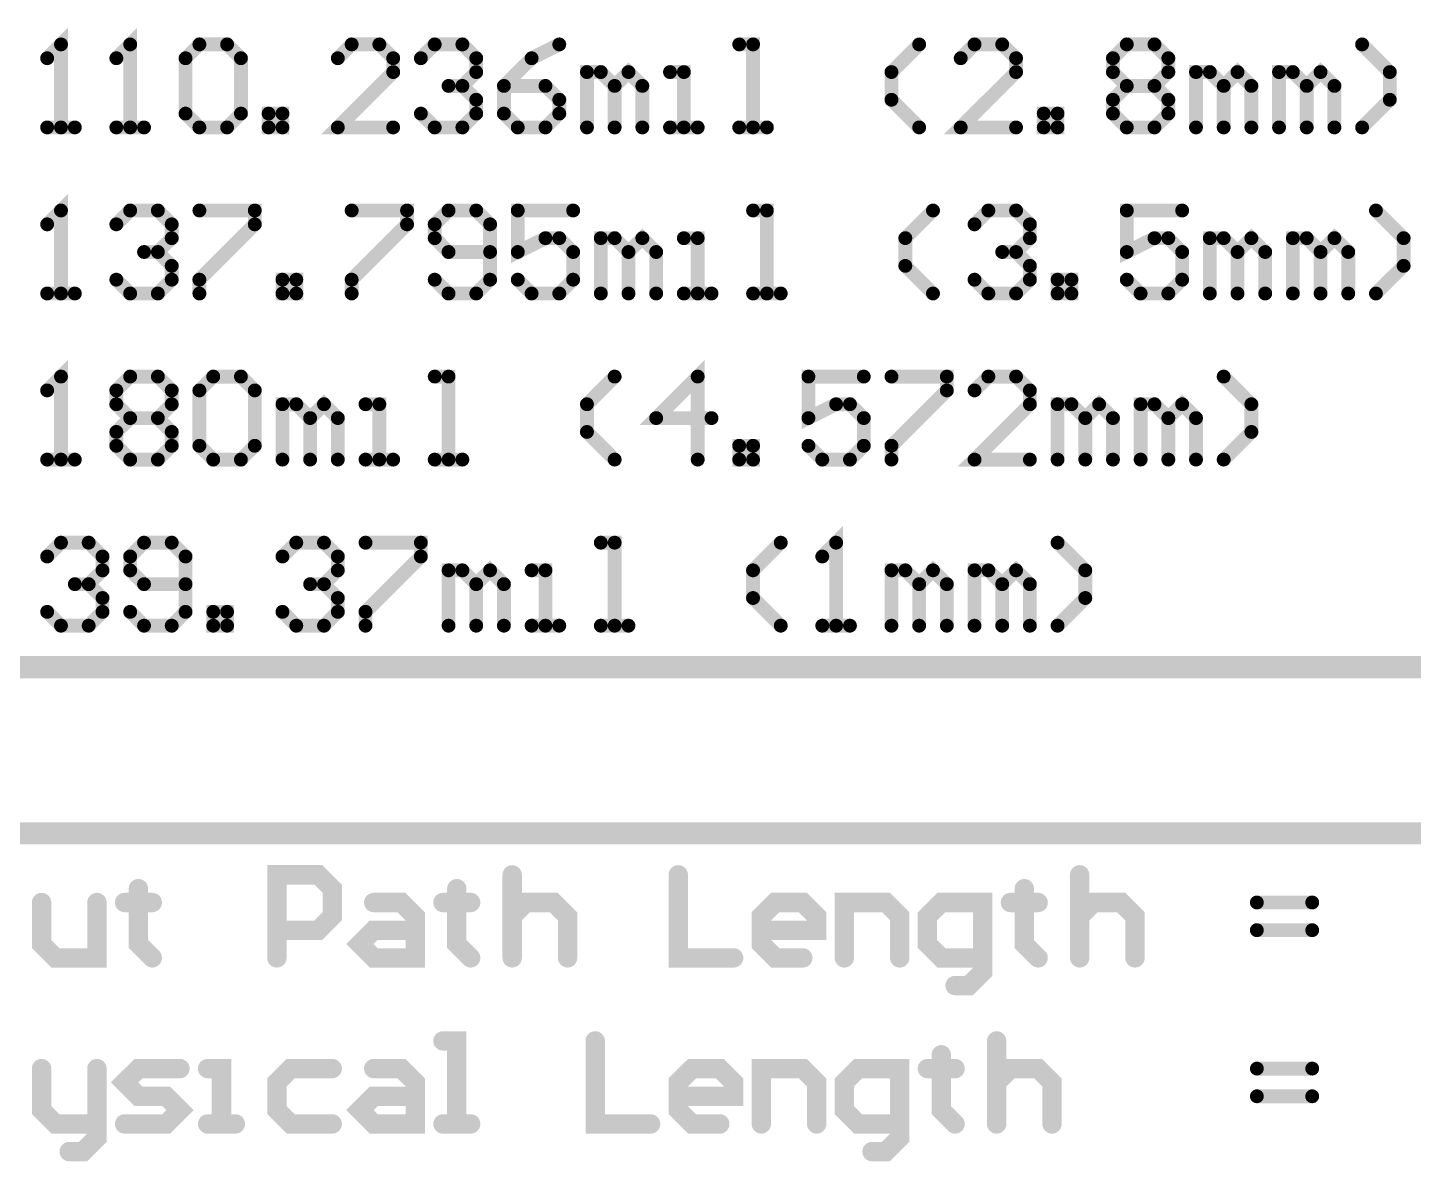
# Model space of a CAD drawing. Extents: x -9.8 to 23.3, y -7.1 to 14.3.
# Drawn here: x 13.076 to 14.076, y -0.157 to 0.662 of the extents above; entities that cross this region are included whole.
import ezdxf

# ---------------------------------------------------------------- set-up
doc = ezdxf.new("R2010")
doc.units = 0
doc.layers.add('2D_LINE_00', color=1, linetype='CONTINUOUS')

# ---------------------------------------------------------------- blocks, each defined once
blk = doc.blocks.new('SMOOTH_0$01')
at = {"const_width": 0.005}
blk.add_lwpolyline([(-0.0025, 0, 1), (0.0025, 0, 1)], format="xyb", close=True, dxfattribs=at)
blk = doc.blocks.new('DRAWING_2922')
at = {"layer": '2D_LINE_00', "const_width": 0.01}
blk.add_lwpolyline([(0, 0), (0.01999, 0), (0.01, 0), (0.01, 0.05998), (0, 0.04998)], dxfattribs=at)
at = {"layer": '2D_LINE_00'}
for p in [(0.01, 0.05998), (0, 0.04998), (0, 0), (0.01, 0), (0.01999, 0)]:
    blk.add_blockref('SMOOTH_0$01', p, dxfattribs=at)
blk = doc.blocks.new('DRAWING_2923')
at = {"layer": '2D_LINE_00', "const_width": 0.01}
blk.add_lwpolyline([(0, 0), (0.02, 0), (0.01, 0), (0.01, 0.05998), (0, 0.04998)], dxfattribs=at)
at = {"layer": '2D_LINE_00'}
for p in [(0.01, 0.05998), (0, 0.04998), (0, 0), (0.01, 0), (0.02, 0)]:
    blk.add_blockref('SMOOTH_0$01', p, dxfattribs=at)
blk = doc.blocks.new('DRAWING_2924')
at = {"layer": '2D_LINE_00', "const_width": 0.01}
blk.add_lwpolyline([(0, 0), (0.00999, 0.01), (0.02999, 0.01), (0.03998, 0), (0.03998, -0.03998), (0.02999, -0.04998), (0.00999, -0.04998), (0, -0.03998), (0, 0)], dxfattribs=at)
at = {"layer": '2D_LINE_00'}
for p in [(0.00999, 0.01), (0.02999, 0.01), (0, 0), (0, 0), (0.03998, 0), (0, -0.03998), (0.03998, -0.03998), (0.00999, -0.04998), (0.02999, -0.04998)]:
    blk.add_blockref('SMOOTH_0$01', p, dxfattribs=at)
blk = doc.blocks.new('DRAWING_2925')
at = {"layer": '2D_LINE_00', "const_width": 0.01}
blk.add_lwpolyline([(0, 0), (0, 0.01), (0.00999, 0.01), (0.00999, 0), (0, 0)], dxfattribs=at)
at = {"layer": '2D_LINE_00'}
for p in [(0, 0.01), (0.00999, 0.01), (0, 0), (0, 0), (0.00999, 0)]:
    blk.add_blockref('SMOOTH_0$01', p, dxfattribs=at)
blk = doc.blocks.new('DRAWING_2926')
at = {"layer": '2D_LINE_00', "const_width": 0.01}
blk.add_lwpolyline([(0, 0), (-0.03999, 0), (0, 0.03999), (0, 0.04998), (-0.01, 0.05998), (-0.02999, 0.05998), (-0.03999, 0.04998)], dxfattribs=at)
at = {"layer": '2D_LINE_00'}
for p in [(-0.02999, 0.05998), (-0.01, 0.05998), (-0.03999, 0.04998), (0, 0.04998), (0, 0.03999), (-0.03999, 0), (0, 0)]:
    blk.add_blockref('SMOOTH_0$01', p, dxfattribs=at)
blk = doc.blocks.new('DRAWING_2927')
at = {"layer": '2D_LINE_00', "const_width": 0.01}
blk.add_lwpolyline([(0, 0), (0.01, 0.01), (0.02999, 0.01), (0.03999, 0), (0.03999, -0.00999), (0.02999, -0.01999), (0.01999, -0.01999), (0.02999, -0.01999), (0.03999, -0.02999), (0.03999, -0.03998), (0.02999, -0.04998), (0.01, -0.04998), (0, -0.03998)], dxfattribs=at)
at = {"layer": '2D_LINE_00'}
for p in [(0.01, 0.01), (0.02999, 0.01), (0, 0), (0.03999, 0), (0.03999, -0.00999), (0.01999, -0.01999), (0.02999, -0.01999), (0.02999, -0.01999), (0.03999, -0.02999), (0, -0.03998), (0.03999, -0.03998), (0.01, -0.04998), (0.02999, -0.04998)]:
    blk.add_blockref('SMOOTH_0$01', p, dxfattribs=at)
blk = doc.blocks.new('DRAWING_2928')
at = {"layer": '2D_LINE_00', "const_width": 0.01}
blk.add_lwpolyline([(0, 0), (-0.01999, -0.01), (-0.03999, -0.02999), (-0.03999, -0.04998), (-0.02999, -0.05998), (-0.01, -0.05998), (0, -0.04998), (0, -0.03999), (-0.01, -0.02999), (-0.03999, -0.02999)], dxfattribs=at)
at = {"layer": '2D_LINE_00'}
for p in [(0, 0), (-0.01999, -0.01), (-0.03999, -0.02999), (-0.03999, -0.02999), (-0.01, -0.02999), (0, -0.03999), (-0.03999, -0.04998), (0, -0.04998), (-0.02999, -0.05998), (-0.01, -0.05998)]:
    blk.add_blockref('SMOOTH_0$01', p, dxfattribs=at)
blk = doc.blocks.new('DRAWING_2929')
at = {"layer": '2D_LINE_00', "const_width": 0.01}
blk.add_lwpolyline([(0, 0), (0, 0.03999), (0.01, 0.03999), (0.02, 0.02999), (0.02, 0), (0.02, 0.02999), (0.02999, 0.03999), (0.03999, 0.02999), (0.03999, 0)], dxfattribs=at)
at = {"layer": '2D_LINE_00'}
for p in [(0, 0.03999), (0.01, 0.03999), (0.02999, 0.03999), (0.02, 0.02999), (0.02, 0.02999), (0.03999, 0.02999), (0, 0), (0.02, 0), (0.03999, 0)]:
    blk.add_blockref('SMOOTH_0$01', p, dxfattribs=at)
blk = doc.blocks.new('DRAWING_2930')
at = {"layer": '2D_LINE_00', "const_width": 0.01}
blk.add_lwpolyline([(0, 0), (0.02, 0), (0.01, 0), (0.01, 0.03999), (0, 0.03999)], dxfattribs=at)
at = {"layer": '2D_LINE_00'}
for p in [(0, 0.03999), (0.01, 0.03999), (0, 0), (0.01, 0), (0.02, 0)]:
    blk.add_blockref('SMOOTH_0$01', p, dxfattribs=at)
blk = doc.blocks.new('DRAWING_2931')
at = {"layer": '2D_LINE_00', "const_width": 0.01}
blk.add_lwpolyline([(0, 0), (0.01999, 0), (0.00999, 0), (0.00999, 0.05998), (0, 0.05998)], dxfattribs=at)
at = {"layer": '2D_LINE_00'}
for p in [(0, 0.05998), (0.00999, 0.05998), (0, 0), (0.00999, 0), (0.01999, 0)]:
    blk.add_blockref('SMOOTH_0$01', p, dxfattribs=at)
blk = doc.blocks.new('DRAWING_2932')
at = {"layer": '2D_LINE_00', "const_width": 0.01}
blk.add_lwpolyline([(0, 0), (-0.02, 0.01999), (-0.02, 0.03999), (0, 0.05998)], dxfattribs=at)
at = {"layer": '2D_LINE_00'}
for p in [(0, 0.05998), (-0.02, 0.03999), (-0.02, 0.01999), (0, 0)]:
    blk.add_blockref('SMOOTH_0$01', p, dxfattribs=at)
blk = doc.blocks.new('DRAWING_2933')
at = {"layer": '2D_LINE_00', "const_width": 0.01}
blk.add_lwpolyline([(0, 0), (-0.03998, 0), (0, 0.03999), (0, 0.04998), (-0.00999, 0.05998), (-0.02999, 0.05998), (-0.03998, 0.04998)], dxfattribs=at)
at = {"layer": '2D_LINE_00'}
for p in [(-0.02999, 0.05998), (-0.00999, 0.05998), (-0.03998, 0.04998), (0, 0.04998), (0, 0.03999), (-0.03998, 0), (0, 0)]:
    blk.add_blockref('SMOOTH_0$01', p, dxfattribs=at)
blk = doc.blocks.new('DRAWING_2934')
at = {"layer": '2D_LINE_00', "const_width": 0.01}
blk.add_lwpolyline([(0, 0), (0, 0.01), (0.00999, 0.01), (0.00999, 0), (0, 0)], dxfattribs=at)
at = {"layer": '2D_LINE_00'}
for p in [(0, 0.01), (0.00999, 0.01), (0, 0), (0, 0), (0.00999, 0)]:
    blk.add_blockref('SMOOTH_0$01', p, dxfattribs=at)
blk = doc.blocks.new('DRAWING_2935')
at = {"layer": '2D_LINE_00', "const_width": 0.01}
blk.add_lwpolyline([(0, 0), (0.01, 0.01), (0.02999, 0.01), (0.03999, 0), (0.03999, -0.00999), (0.02999, -0.01999), (0.03999, -0.02999), (0.03999, -0.03998), (0.02999, -0.04998), (0.01, -0.04998), (0, -0.03998), (0, -0.02999), (0.01, -0.01999), (0, -0.00999), (0, 0)], dxfattribs=at)
at = {"layer": '2D_LINE_00'}
for p in [(0.01, 0.01), (0.02999, 0.01), (0, 0), (0, 0), (0.03999, 0), (0, -0.00999), (0.03999, -0.00999), (0.01, -0.01999), (0.02999, -0.01999), (0, -0.02999), (0.03999, -0.02999), (0, -0.03998), (0.03999, -0.03998), (0.01, -0.04998), (0.02999, -0.04998)]:
    blk.add_blockref('SMOOTH_0$01', p, dxfattribs=at)
blk = doc.blocks.new('DRAWING_2936')
at = {"layer": '2D_LINE_00', "const_width": 0.01}
blk.add_lwpolyline([(0, 0), (0.01999, 0)], dxfattribs=at)
at = {"layer": '2D_LINE_00'}
for p in [(0, 0), (0.01999, 0)]:
    blk.add_blockref('SMOOTH_0$01', p, dxfattribs=at)
blk = doc.blocks.new('DRAWING_2937')
at = {"layer": '2D_LINE_00', "const_width": 0.01}
blk.add_lwpolyline([(0, 0), (0, 0.03999), (0.01, 0.03999), (0.01999, 0.02999), (0.01999, 0), (0.01999, 0.02999), (0.02999, 0.03999), (0.03999, 0.02999), (0.03999, 0)], dxfattribs=at)
at = {"layer": '2D_LINE_00'}
for p in [(0, 0.03999), (0.01, 0.03999), (0.02999, 0.03999), (0.01999, 0.02999), (0.01999, 0.02999), (0.03999, 0.02999), (0, 0), (0.01999, 0), (0.03999, 0)]:
    blk.add_blockref('SMOOTH_0$01', p, dxfattribs=at)
blk = doc.blocks.new('DRAWING_2938')
at = {"layer": '2D_LINE_00', "const_width": 0.01}
blk.add_lwpolyline([(0, 0), (0, 0.03999), (0.01, 0.03999), (0.02, 0.02999), (0.02, 0), (0.02, 0.02999), (0.02999, 0.03999), (0.03999, 0.02999), (0.03999, 0)], dxfattribs=at)
at = {"layer": '2D_LINE_00'}
for p in [(0, 0.03999), (0.01, 0.03999), (0.02999, 0.03999), (0.02, 0.02999), (0.02, 0.02999), (0.03999, 0.02999), (0, 0), (0.02, 0), (0.03999, 0)]:
    blk.add_blockref('SMOOTH_0$01', p, dxfattribs=at)
blk = doc.blocks.new('DRAWING_2939')
at = {"layer": '2D_LINE_00', "const_width": 0.01}
blk.add_lwpolyline([(0, 0), (0.01999, 0.01999), (0.01999, 0.03999), (0, 0.05998)], dxfattribs=at)
at = {"layer": '2D_LINE_00'}
for p in [(0, 0.05998), (0.01999, 0.03999), (0.01999, 0.01999), (0, 0)]:
    blk.add_blockref('SMOOTH_0$01', p, dxfattribs=at)
blk = doc.blocks.new('DRAWING_2951')
at = {"layer": '2D_LINE_00', "const_width": 0.01}
blk.add_lwpolyline([(0, 0), (0.01999, 0), (0.01, 0), (0.01, 0.05998), (0, 0.04998)], dxfattribs=at)
at = {"layer": '2D_LINE_00'}
for p in [(0.01, 0.05998), (0, 0.04998), (0, 0), (0.01, 0), (0.01999, 0)]:
    blk.add_blockref('SMOOTH_0$01', p, dxfattribs=at)
blk = doc.blocks.new('DRAWING_2952')
at = {"layer": '2D_LINE_00', "const_width": 0.01}
blk.add_lwpolyline([(0, 0), (0.01, 0.01), (0.02999, 0.01), (0.03999, 0), (0.03999, -0.00999), (0.02999, -0.01999), (0.02, -0.01999), (0.02999, -0.01999), (0.03999, -0.02999), (0.03999, -0.03998), (0.02999, -0.04998), (0.01, -0.04998), (0, -0.03998)], dxfattribs=at)
at = {"layer": '2D_LINE_00'}
for p in [(0.01, 0.01), (0.02999, 0.01), (0, 0), (0.03999, 0), (0.03999, -0.00999), (0.02, -0.01999), (0.02999, -0.01999), (0.02999, -0.01999), (0.03999, -0.02999), (0, -0.03998), (0.03999, -0.03998), (0.01, -0.04998), (0.02999, -0.04998)]:
    blk.add_blockref('SMOOTH_0$01', p, dxfattribs=at)
blk = doc.blocks.new('DRAWING_2953')
at = {"layer": '2D_LINE_00', "const_width": 0.01}
blk.add_lwpolyline([(0, 0), (0.03999, 0), (0.03999, -0.01), (0, -0.04998), (0, -0.05998)], dxfattribs=at)
at = {"layer": '2D_LINE_00'}
for p in [(0, 0), (0.03999, 0), (0.03999, -0.01), (0, -0.04998), (0, -0.05998)]:
    blk.add_blockref('SMOOTH_0$01', p, dxfattribs=at)
blk = doc.blocks.new('DRAWING_2954')
at = {"layer": '2D_LINE_00', "const_width": 0.01}
blk.add_lwpolyline([(0, 0), (0, 0.01), (0.01, 0.01), (0.01, 0), (0, 0)], dxfattribs=at)
at = {"layer": '2D_LINE_00'}
for p in [(0, 0.01), (0.01, 0.01), (0, 0), (0, 0), (0.01, 0)]:
    blk.add_blockref('SMOOTH_0$01', p, dxfattribs=at)
blk = doc.blocks.new('DRAWING_2955')
at = {"layer": '2D_LINE_00', "const_width": 0.01}
blk.add_lwpolyline([(0, 0), (0.03998, 0), (0.03998, -0.01), (0, -0.04998), (0, -0.05998)], dxfattribs=at)
at = {"layer": '2D_LINE_00'}
for p in [(0, 0), (0.03998, 0), (0.03998, -0.01), (0, -0.04998), (0, -0.05998)]:
    blk.add_blockref('SMOOTH_0$01', p, dxfattribs=at)
blk = doc.blocks.new('DRAWING_2956')
at = {"layer": '2D_LINE_00', "const_width": 0.01}
blk.add_lwpolyline([(0, 0), (0.00999, -0.01), (0.02999, -0.01), (0.03999, 0), (0.03999, 0.03998), (0.02999, 0.04998), (0.00999, 0.04998), (0, 0.03998), (0, 0.02999), (0.00999, 0.01999), (0.03999, 0.01999)], dxfattribs=at)
at = {"layer": '2D_LINE_00'}
for p in [(0.00999, 0.04998), (0.02999, 0.04998), (0, 0.03998), (0.03999, 0.03998), (0, 0.02999), (0.00999, 0.01999), (0.03999, 0.01999), (0, 0), (0.03999, 0), (0.00999, -0.01), (0.02999, -0.01)]:
    blk.add_blockref('SMOOTH_0$01', p, dxfattribs=at)
blk = doc.blocks.new('DRAWING_2957')
at = {"layer": '2D_LINE_00', "const_width": 0.01}
blk.add_lwpolyline([(0, 0), (-0.03999, 0), (-0.03999, -0.02999), (-0.02, -0.01999), (-0.01, -0.01999), (0, -0.02999), (0, -0.04998), (-0.01, -0.05998), (-0.02999, -0.05998), (-0.03999, -0.04998)], dxfattribs=at)
at = {"layer": '2D_LINE_00'}
for p in [(-0.03999, 0), (0, 0), (-0.02, -0.01999), (-0.01, -0.01999), (-0.03999, -0.02999), (0, -0.02999), (-0.03999, -0.04998), (0, -0.04998), (-0.02999, -0.05998), (-0.01, -0.05998)]:
    blk.add_blockref('SMOOTH_0$01', p, dxfattribs=at)
blk = doc.blocks.new('DRAWING_2958')
at = {"layer": '2D_LINE_00', "const_width": 0.01}
blk.add_lwpolyline([(0, 0), (0, 0.03999), (0.01, 0.03999), (0.01999, 0.02999), (0.01999, 0), (0.01999, 0.02999), (0.02999, 0.03999), (0.03999, 0.02999), (0.03999, 0)], dxfattribs=at)
at = {"layer": '2D_LINE_00'}
for p in [(0, 0.03999), (0.01, 0.03999), (0.02999, 0.03999), (0.01999, 0.02999), (0.01999, 0.02999), (0.03999, 0.02999), (0, 0), (0.01999, 0), (0.03999, 0)]:
    blk.add_blockref('SMOOTH_0$01', p, dxfattribs=at)
blk = doc.blocks.new('DRAWING_2959')
at = {"layer": '2D_LINE_00', "const_width": 0.01}
blk.add_lwpolyline([(0, 0), (0.01999, 0), (0.01, 0), (0.01, 0.03999), (0, 0.03999)], dxfattribs=at)
at = {"layer": '2D_LINE_00'}
for p in [(0, 0.03999), (0.01, 0.03999), (0, 0), (0.01, 0), (0.01999, 0)]:
    blk.add_blockref('SMOOTH_0$01', p, dxfattribs=at)
blk = doc.blocks.new('DRAWING_2960')
at = {"layer": '2D_LINE_00', "const_width": 0.01}
blk.add_lwpolyline([(0, 0), (0.02, 0), (0.01, 0), (0.01, 0.05998), (0, 0.05998)], dxfattribs=at)
at = {"layer": '2D_LINE_00'}
for p in [(0, 0.05998), (0.01, 0.05998), (0, 0), (0.01, 0), (0.02, 0)]:
    blk.add_blockref('SMOOTH_0$01', p, dxfattribs=at)
blk = doc.blocks.new('DRAWING_2961')
at = {"layer": '2D_LINE_00', "const_width": 0.01}
blk.add_lwpolyline([(0, 0), (-0.01999, 0.01999), (-0.01999, 0.03999), (0, 0.05998)], dxfattribs=at)
at = {"layer": '2D_LINE_00'}
for p in [(0, 0.05998), (-0.01999, 0.03999), (-0.01999, 0.01999), (0, 0)]:
    blk.add_blockref('SMOOTH_0$01', p, dxfattribs=at)
blk = doc.blocks.new('DRAWING_2962')
at = {"layer": '2D_LINE_00', "const_width": 0.01}
blk.add_lwpolyline([(0, 0), (0.01, 0.01), (0.02999, 0.01), (0.03999, 0), (0.03999, -0.00999), (0.02999, -0.01999), (0.02, -0.01999), (0.02999, -0.01999), (0.03999, -0.02999), (0.03999, -0.03998), (0.02999, -0.04998), (0.01, -0.04998), (0, -0.03998)], dxfattribs=at)
at = {"layer": '2D_LINE_00'}
for p in [(0.01, 0.01), (0.02999, 0.01), (0, 0), (0.03999, 0), (0.03999, -0.00999), (0.02, -0.01999), (0.02999, -0.01999), (0.02999, -0.01999), (0.03999, -0.02999), (0, -0.03998), (0.03999, -0.03998), (0.01, -0.04998), (0.02999, -0.04998)]:
    blk.add_blockref('SMOOTH_0$01', p, dxfattribs=at)
blk = doc.blocks.new('DRAWING_2963')
at = {"layer": '2D_LINE_00', "const_width": 0.01}
blk.add_lwpolyline([(0, 0), (0, 0.01), (0.01, 0.01), (0.01, 0), (0, 0)], dxfattribs=at)
at = {"layer": '2D_LINE_00'}
for p in [(0, 0.01), (0.01, 0.01), (0, 0), (0, 0), (0.01, 0)]:
    blk.add_blockref('SMOOTH_0$01', p, dxfattribs=at)
blk = doc.blocks.new('DRAWING_2964')
at = {"layer": '2D_LINE_00', "const_width": 0.01}
blk.add_lwpolyline([(0, 0), (-0.03998, 0), (-0.03998, -0.02999), (-0.01999, -0.01999), (-0.00999, -0.01999), (0, -0.02999), (0, -0.04998), (-0.00999, -0.05998), (-0.02999, -0.05998), (-0.03998, -0.04998)], dxfattribs=at)
at = {"layer": '2D_LINE_00'}
for p in [(-0.03998, 0), (0, 0), (-0.01999, -0.01999), (-0.00999, -0.01999), (-0.03998, -0.02999), (0, -0.02999), (-0.03998, -0.04998), (0, -0.04998), (-0.02999, -0.05998), (-0.00999, -0.05998)]:
    blk.add_blockref('SMOOTH_0$01', p, dxfattribs=at)
blk = doc.blocks.new('DRAWING_2965')
at = {"layer": '2D_LINE_00', "const_width": 0.01}
blk.add_lwpolyline([(0, 0), (0, 0.03999), (0.00999, 0.03999), (0.01999, 0.02999), (0.01999, 0), (0.01999, 0.02999), (0.02999, 0.03999), (0.03999, 0.02999), (0.03999, 0)], dxfattribs=at)
at = {"layer": '2D_LINE_00'}
for p in [(0, 0.03999), (0.00999, 0.03999), (0.02999, 0.03999), (0.01999, 0.02999), (0.01999, 0.02999), (0.03999, 0.02999), (0, 0), (0.01999, 0), (0.03999, 0)]:
    blk.add_blockref('SMOOTH_0$01', p, dxfattribs=at)
blk = doc.blocks.new('DRAWING_2966')
at = {"layer": '2D_LINE_00', "const_width": 0.01}
blk.add_lwpolyline([(0, 0), (0, 0.03999), (0.01, 0.03999), (0.01999, 0.02999), (0.01999, 0), (0.01999, 0.02999), (0.02999, 0.03999), (0.03998, 0.02999), (0.03998, 0)], dxfattribs=at)
at = {"layer": '2D_LINE_00'}
for p in [(0, 0.03999), (0.01, 0.03999), (0.02999, 0.03999), (0.01999, 0.02999), (0.01999, 0.02999), (0.03998, 0.02999), (0, 0), (0.01999, 0), (0.03998, 0)]:
    blk.add_blockref('SMOOTH_0$01', p, dxfattribs=at)
blk = doc.blocks.new('DRAWING_2967')
at = {"layer": '2D_LINE_00', "const_width": 0.01}
blk.add_lwpolyline([(0, 0), (0.01999, 0.01999), (0.01999, 0.03999), (0, 0.05998)], dxfattribs=at)
at = {"layer": '2D_LINE_00'}
for p in [(0, 0.05998), (0.01999, 0.03999), (0.01999, 0.01999), (0, 0)]:
    blk.add_blockref('SMOOTH_0$01', p, dxfattribs=at)
blk = doc.blocks.new('DRAWING_2978')
at = {"layer": '2D_LINE_00', "const_width": 0.01}
blk.add_lwpolyline([(0, 0), (0.01999, 0), (0.01, 0), (0.01, 0.05998), (0, 0.04998)], dxfattribs=at)
at = {"layer": '2D_LINE_00'}
for p in [(0.01, 0.05998), (0, 0.04998), (0, 0), (0.01, 0), (0.01999, 0)]:
    blk.add_blockref('SMOOTH_0$01', p, dxfattribs=at)
blk = doc.blocks.new('DRAWING_2979')
at = {"layer": '2D_LINE_00', "const_width": 0.01}
blk.add_lwpolyline([(0, 0), (0.01, 0.01), (0.02999, 0.01), (0.03999, 0), (0.03999, -0.00999), (0.02999, -0.01999), (0.03999, -0.02999), (0.03999, -0.03998), (0.02999, -0.04998), (0.01, -0.04998), (0, -0.03998), (0, -0.02999), (0.01, -0.01999), (0, -0.00999), (0, 0)], dxfattribs=at)
at = {"layer": '2D_LINE_00'}
for p in [(0.01, 0.01), (0.02999, 0.01), (0, 0), (0, 0), (0.03999, 0), (0, -0.00999), (0.03999, -0.00999), (0.01, -0.01999), (0.02999, -0.01999), (0, -0.02999), (0.03999, -0.02999), (0, -0.03998), (0.03999, -0.03998), (0.01, -0.04998), (0.02999, -0.04998)]:
    blk.add_blockref('SMOOTH_0$01', p, dxfattribs=at)
blk = doc.blocks.new('DRAWING_2980')
at = {"layer": '2D_LINE_00', "const_width": 0.01}
blk.add_lwpolyline([(0, 0), (0.01999, 0)], dxfattribs=at)
at = {"layer": '2D_LINE_00'}
for p in [(0, 0), (0.01999, 0)]:
    blk.add_blockref('SMOOTH_0$01', p, dxfattribs=at)
blk = doc.blocks.new('DRAWING_2981')
at = {"layer": '2D_LINE_00', "const_width": 0.01}
blk.add_lwpolyline([(0, 0), (0.01, 0.01), (0.02999, 0.01), (0.03999, 0), (0.03999, -0.03998), (0.02999, -0.04998), (0.01, -0.04998), (0, -0.03998), (0, 0)], dxfattribs=at)
at = {"layer": '2D_LINE_00'}
for p in [(0.01, 0.01), (0.02999, 0.01), (0, 0), (0, 0), (0.03999, 0), (0, -0.03998), (0.03999, -0.03998), (0.01, -0.04998), (0.02999, -0.04998)]:
    blk.add_blockref('SMOOTH_0$01', p, dxfattribs=at)
blk = doc.blocks.new('DRAWING_2982')
at = {"layer": '2D_LINE_00', "const_width": 0.01}
blk.add_lwpolyline([(0, 0), (0, 0.03999), (0.01, 0.03999), (0.02, 0.02999), (0.02, 0), (0.02, 0.02999), (0.03, 0.03999), (0.03999, 0.02999), (0.03999, 0)], dxfattribs=at)
at = {"layer": '2D_LINE_00'}
for p in [(0, 0.03999), (0.01, 0.03999), (0.03, 0.03999), (0.02, 0.02999), (0.02, 0.02999), (0.03999, 0.02999), (0, 0), (0.02, 0), (0.03999, 0)]:
    blk.add_blockref('SMOOTH_0$01', p, dxfattribs=at)
blk = doc.blocks.new('DRAWING_2983')
at = {"layer": '2D_LINE_00', "const_width": 0.01}
blk.add_lwpolyline([(0, 0), (0.01999, 0), (0.00999, 0), (0.00999, 0.03999), (0, 0.03999)], dxfattribs=at)
at = {"layer": '2D_LINE_00'}
for p in [(0, 0.03999), (0.00999, 0.03999), (0, 0), (0.00999, 0), (0.01999, 0)]:
    blk.add_blockref('SMOOTH_0$01', p, dxfattribs=at)
blk = doc.blocks.new('DRAWING_2984')
at = {"layer": '2D_LINE_00', "const_width": 0.01}
blk.add_lwpolyline([(0, 0), (0.01999, 0), (0.00999, 0), (0.00999, 0.05998), (0, 0.05998)], dxfattribs=at)
at = {"layer": '2D_LINE_00'}
for p in [(0, 0.05998), (0.00999, 0.05998), (0, 0), (0.00999, 0), (0.01999, 0)]:
    blk.add_blockref('SMOOTH_0$01', p, dxfattribs=at)
blk = doc.blocks.new('DRAWING_2985')
at = {"layer": '2D_LINE_00', "const_width": 0.01}
blk.add_lwpolyline([(0, 0), (-0.02, 0.01999), (-0.02, 0.03999), (0, 0.05998)], dxfattribs=at)
at = {"layer": '2D_LINE_00'}
for p in [(0, 0.05998), (-0.02, 0.03999), (-0.02, 0.01999), (0, 0)]:
    blk.add_blockref('SMOOTH_0$01', p, dxfattribs=at)
blk = doc.blocks.new('DRAWING_2986')
at = {"layer": '2D_LINE_00', "const_width": 0.01}
blk.add_lwpolyline([(0, 0), (0, 0.05998), (-0.02999, 0.02999), (0.00999, 0.02999)], dxfattribs=at)
at = {"layer": '2D_LINE_00'}
for p in [(0, 0.05998), (-0.02999, 0.02999), (0.00999, 0.02999), (0, 0)]:
    blk.add_blockref('SMOOTH_0$01', p, dxfattribs=at)
blk = doc.blocks.new('DRAWING_2987')
at = {"layer": '2D_LINE_00', "const_width": 0.01}
blk.add_lwpolyline([(0, 0), (0, 0.01), (0.00999, 0.01), (0.00999, 0), (0, 0)], dxfattribs=at)
at = {"layer": '2D_LINE_00'}
for p in [(0, 0.01), (0.00999, 0.01), (0, 0), (0, 0), (0.00999, 0)]:
    blk.add_blockref('SMOOTH_0$01', p, dxfattribs=at)
blk = doc.blocks.new('DRAWING_2988')
at = {"layer": '2D_LINE_00', "const_width": 0.01}
blk.add_lwpolyline([(0, 0), (-0.03999, 0), (-0.03999, -0.02999), (-0.02, -0.01999), (-0.01, -0.01999), (0, -0.02999), (0, -0.04998), (-0.01, -0.05998), (-0.02999, -0.05998), (-0.03999, -0.04998)], dxfattribs=at)
at = {"layer": '2D_LINE_00'}
for p in [(-0.03999, 0), (0, 0), (-0.02, -0.01999), (-0.01, -0.01999), (-0.03999, -0.02999), (0, -0.02999), (-0.03999, -0.04998), (0, -0.04998), (-0.02999, -0.05998), (-0.01, -0.05998)]:
    blk.add_blockref('SMOOTH_0$01', p, dxfattribs=at)
blk = doc.blocks.new('DRAWING_2989')
at = {"layer": '2D_LINE_00', "const_width": 0.01}
blk.add_lwpolyline([(0, 0), (0.03999, 0), (0.03999, -0.01), (0, -0.04998), (0, -0.05998)], dxfattribs=at)
at = {"layer": '2D_LINE_00'}
for p in [(0, 0), (0.03999, 0), (0.03999, -0.01), (0, -0.04998), (0, -0.05998)]:
    blk.add_blockref('SMOOTH_0$01', p, dxfattribs=at)
blk = doc.blocks.new('DRAWING_2990')
at = {"layer": '2D_LINE_00', "const_width": 0.01}
blk.add_lwpolyline([(0, 0), (-0.03999, 0), (0, 0.03999), (0, 0.04998), (-0.01, 0.05998), (-0.02999, 0.05998), (-0.03999, 0.04998)], dxfattribs=at)
at = {"layer": '2D_LINE_00'}
for p in [(-0.02999, 0.05998), (-0.01, 0.05998), (-0.03999, 0.04998), (0, 0.04998), (0, 0.03999), (-0.03999, 0), (0, 0)]:
    blk.add_blockref('SMOOTH_0$01', p, dxfattribs=at)
blk = doc.blocks.new('DRAWING_2991')
at = {"layer": '2D_LINE_00', "const_width": 0.01}
blk.add_lwpolyline([(0, 0), (0, 0.03999), (0.01, 0.03999), (0.02, 0.02999), (0.02, 0), (0.02, 0.02999), (0.02999, 0.03999), (0.03999, 0.02999), (0.03999, 0)], dxfattribs=at)
at = {"layer": '2D_LINE_00'}
for p in [(0, 0.03999), (0.01, 0.03999), (0.02999, 0.03999), (0.02, 0.02999), (0.02, 0.02999), (0.03999, 0.02999), (0, 0), (0.02, 0), (0.03999, 0)]:
    blk.add_blockref('SMOOTH_0$01', p, dxfattribs=at)
blk = doc.blocks.new('DRAWING_2992')
at = {"layer": '2D_LINE_00', "const_width": 0.01}
blk.add_lwpolyline([(0, 0), (0, 0.03999), (0.01, 0.03999), (0.02, 0.02999), (0.02, 0), (0.02, 0.02999), (0.02999, 0.03999), (0.03999, 0.02999), (0.03999, 0)], dxfattribs=at)
at = {"layer": '2D_LINE_00'}
for p in [(0, 0.03999), (0.01, 0.03999), (0.02999, 0.03999), (0.02, 0.02999), (0.02, 0.02999), (0.03999, 0.02999), (0, 0), (0.02, 0), (0.03999, 0)]:
    blk.add_blockref('SMOOTH_0$01', p, dxfattribs=at)
blk = doc.blocks.new('DRAWING_2993')
at = {"layer": '2D_LINE_00', "const_width": 0.01}
blk.add_lwpolyline([(0, 0), (0.02, 0.01999), (0.02, 0.03999), (0, 0.05998)], dxfattribs=at)
at = {"layer": '2D_LINE_00'}
for p in [(0, 0.05998), (0.02, 0.03999), (0.02, 0.01999), (0, 0)]:
    blk.add_blockref('SMOOTH_0$01', p, dxfattribs=at)
blk = doc.blocks.new('DRAWING_3005')
at = {"layer": '2D_LINE_00', "const_width": 0.01}
blk.add_lwpolyline([(0, 0), (0.01, 0.01), (0.02999, 0.01), (0.03999, 0), (0.03999, -0.00999), (0.02999, -0.01999), (0.01999, -0.01999), (0.02999, -0.01999), (0.03999, -0.02999), (0.03999, -0.03998), (0.02999, -0.04998), (0.01, -0.04998), (0, -0.03998)], dxfattribs=at)
at = {"layer": '2D_LINE_00'}
for p in [(0.01, 0.01), (0.02999, 0.01), (0, 0), (0.03999, 0), (0.03999, -0.00999), (0.01999, -0.01999), (0.02999, -0.01999), (0.02999, -0.01999), (0.03999, -0.02999), (0, -0.03998), (0.03999, -0.03998), (0.01, -0.04998), (0.02999, -0.04998)]:
    blk.add_blockref('SMOOTH_0$01', p, dxfattribs=at)
blk = doc.blocks.new('DRAWING_3006')
at = {"layer": '2D_LINE_00', "const_width": 0.01}
blk.add_lwpolyline([(0, 0), (0.01, -0.01), (0.02999, -0.01), (0.03999, 0), (0.03999, 0.03998), (0.02999, 0.04998), (0.01, 0.04998), (0, 0.03998), (0, 0.02999), (0.01, 0.01999), (0.03999, 0.01999)], dxfattribs=at)
at = {"layer": '2D_LINE_00'}
for p in [(0.01, 0.04998), (0.02999, 0.04998), (0, 0.03998), (0.03999, 0.03998), (0, 0.02999), (0.01, 0.01999), (0.03999, 0.01999), (0, 0), (0.03999, 0), (0.01, -0.01), (0.02999, -0.01)]:
    blk.add_blockref('SMOOTH_0$01', p, dxfattribs=at)
blk = doc.blocks.new('DRAWING_3007')
at = {"layer": '2D_LINE_00', "const_width": 0.01}
blk.add_lwpolyline([(0, 0), (0, 0.01), (0.01, 0.01), (0.01, 0), (0, 0)], dxfattribs=at)
at = {"layer": '2D_LINE_00'}
for p in [(0, 0.01), (0.01, 0.01), (0, 0), (0, 0), (0.01, 0)]:
    blk.add_blockref('SMOOTH_0$01', p, dxfattribs=at)
blk = doc.blocks.new('DRAWING_3008')
at = {"layer": '2D_LINE_00', "const_width": 0.01}
blk.add_lwpolyline([(0, 0), (0.01, 0.01), (0.03, 0.01), (0.03999, 0), (0.03999, -0.00999), (0.03, -0.01999), (0.02, -0.01999), (0.03, -0.01999), (0.03999, -0.02999), (0.03999, -0.03998), (0.03, -0.04998), (0.01, -0.04998), (0, -0.03998)], dxfattribs=at)
at = {"layer": '2D_LINE_00'}
for p in [(0.01, 0.01), (0.03, 0.01), (0, 0), (0.03999, 0), (0.03999, -0.00999), (0.02, -0.01999), (0.03, -0.01999), (0.03, -0.01999), (0.03999, -0.02999), (0, -0.03998), (0.03999, -0.03998), (0.01, -0.04998), (0.03, -0.04998)]:
    blk.add_blockref('SMOOTH_0$01', p, dxfattribs=at)
blk = doc.blocks.new('DRAWING_3009')
at = {"layer": '2D_LINE_00', "const_width": 0.01}
blk.add_lwpolyline([(0, 0), (0.03998, 0), (0.03998, -0.01), (0, -0.04998), (0, -0.05998)], dxfattribs=at)
at = {"layer": '2D_LINE_00'}
for p in [(0, 0), (0.03998, 0), (0.03998, -0.01), (0, -0.04998), (0, -0.05998)]:
    blk.add_blockref('SMOOTH_0$01', p, dxfattribs=at)
blk = doc.blocks.new('DRAWING_3010')
at = {"layer": '2D_LINE_00', "const_width": 0.01}
blk.add_lwpolyline([(0, 0), (0, 0.03999), (0.01, 0.03999), (0.02, 0.02999), (0.02, 0), (0.02, 0.02999), (0.03, 0.03999), (0.03999, 0.02999), (0.03999, 0)], dxfattribs=at)
at = {"layer": '2D_LINE_00'}
for p in [(0, 0.03999), (0.01, 0.03999), (0.03, 0.03999), (0.02, 0.02999), (0.02, 0.02999), (0.03999, 0.02999), (0, 0), (0.02, 0), (0.03999, 0)]:
    blk.add_blockref('SMOOTH_0$01', p, dxfattribs=at)
blk = doc.blocks.new('DRAWING_3011')
at = {"layer": '2D_LINE_00', "const_width": 0.01}
blk.add_lwpolyline([(0, 0), (0.01999, 0), (0.00999, 0), (0.00999, 0.03999), (0, 0.03999)], dxfattribs=at)
at = {"layer": '2D_LINE_00'}
for p in [(0, 0.03999), (0.00999, 0.03999), (0, 0), (0.00999, 0), (0.01999, 0)]:
    blk.add_blockref('SMOOTH_0$01', p, dxfattribs=at)
blk = doc.blocks.new('DRAWING_3012')
at = {"layer": '2D_LINE_00', "const_width": 0.01}
blk.add_lwpolyline([(0, 0), (0.01999, 0), (0.01, 0), (0.01, 0.05998), (0, 0.05998)], dxfattribs=at)
at = {"layer": '2D_LINE_00'}
for p in [(0, 0.05998), (0.01, 0.05998), (0, 0), (0.01, 0), (0.01999, 0)]:
    blk.add_blockref('SMOOTH_0$01', p, dxfattribs=at)
blk = doc.blocks.new('DRAWING_3013')
at = {"layer": '2D_LINE_00', "const_width": 0.01}
blk.add_lwpolyline([(0, 0), (-0.02, 0.01999), (-0.02, 0.03999), (0, 0.05998)], dxfattribs=at)
at = {"layer": '2D_LINE_00'}
for p in [(0, 0.05998), (-0.02, 0.03999), (-0.02, 0.01999), (0, 0)]:
    blk.add_blockref('SMOOTH_0$01', p, dxfattribs=at)
blk = doc.blocks.new('DRAWING_3014')
at = {"layer": '2D_LINE_00', "const_width": 0.01}
blk.add_lwpolyline([(0, 0), (0.01999, 0), (0.00999, 0), (0.00999, 0.05998), (0, 0.04998)], dxfattribs=at)
at = {"layer": '2D_LINE_00'}
for p in [(0.00999, 0.05998), (0, 0.04998), (0, 0), (0.00999, 0), (0.01999, 0)]:
    blk.add_blockref('SMOOTH_0$01', p, dxfattribs=at)
blk = doc.blocks.new('DRAWING_3015')
at = {"layer": '2D_LINE_00', "const_width": 0.01}
blk.add_lwpolyline([(0, 0), (0, 0.03999), (0.01, 0.03999), (0.02, 0.02999), (0.02, 0), (0.02, 0.02999), (0.02999, 0.03999), (0.03999, 0.02999), (0.03999, 0)], dxfattribs=at)
at = {"layer": '2D_LINE_00'}
for p in [(0, 0.03999), (0.01, 0.03999), (0.02999, 0.03999), (0.02, 0.02999), (0.02, 0.02999), (0.03999, 0.02999), (0, 0), (0.02, 0), (0.03999, 0)]:
    blk.add_blockref('SMOOTH_0$01', p, dxfattribs=at)
blk = doc.blocks.new('DRAWING_3016')
at = {"layer": '2D_LINE_00', "const_width": 0.01}
blk.add_lwpolyline([(0, 0), (0, 0.03999), (0.01, 0.03999), (0.02, 0.02999), (0.02, 0), (0.02, 0.02999), (0.02999, 0.03999), (0.03999, 0.02999), (0.03999, 0)], dxfattribs=at)
at = {"layer": '2D_LINE_00'}
for p in [(0, 0.03999), (0.01, 0.03999), (0.02999, 0.03999), (0.02, 0.02999), (0.02, 0.02999), (0.03999, 0.02999), (0, 0), (0.02, 0), (0.03999, 0)]:
    blk.add_blockref('SMOOTH_0$01', p, dxfattribs=at)
blk = doc.blocks.new('DRAWING_3017')
at = {"layer": '2D_LINE_00', "const_width": 0.01}
blk.add_lwpolyline([(0, 0), (0.02, 0.01999), (0.02, 0.03999), (0, 0.05998)], dxfattribs=at)
at = {"layer": '2D_LINE_00'}
for p in [(0, 0.05998), (0.02, 0.03999), (0.02, 0.01999), (0, 0)]:
    blk.add_blockref('SMOOTH_0$01', p, dxfattribs=at)
blk = doc.blocks.new('DRAWING_3068')
at = {"layer": '2D_LINE_00', "const_width": 0.01}
blk.add_lwpolyline([(0, 0), (0.03998, 0)], dxfattribs=at)
at = {"layer": '2D_LINE_00'}
for p in [(0, 0), (0.03998, 0)]:
    blk.add_blockref('SMOOTH_0$01', p, dxfattribs=at)
blk = doc.blocks.new('DRAWING_3069')
at = {"layer": '2D_LINE_00', "const_width": 0.01}
blk.add_lwpolyline([(0, 0), (0.03998, 0)], dxfattribs=at)
at = {"layer": '2D_LINE_00'}
for p in [(0, 0), (0.03998, 0)]:
    blk.add_blockref('SMOOTH_0$01', p, dxfattribs=at)
blk = doc.blocks.new('DRAWING_3131')
at = {"layer": '2D_LINE_00', "const_width": 0.01}
blk.add_lwpolyline([(0, 0), (0.03998, 0)], dxfattribs=at)
at = {"layer": '2D_LINE_00'}
for p in [(0, 0), (0.03998, 0)]:
    blk.add_blockref('SMOOTH_0$01', p, dxfattribs=at)
blk = doc.blocks.new('DRAWING_3132')
at = {"layer": '2D_LINE_00', "const_width": 0.01}
blk.add_lwpolyline([(0, 0), (0.03998, 0)], dxfattribs=at)
at = {"layer": '2D_LINE_00'}
for p in [(0, 0), (0.03998, 0)]:
    blk.add_blockref('SMOOTH_0$01', p, dxfattribs=at)
blk = doc.blocks.new('DRAWING_4260')
at = {"layer": '2D_LINE_00', "const_width": 0.016}
blk.add_lwpolyline([(0, 0), (6.21829, 0)], dxfattribs=at)
blk = doc.blocks.new('DRAWING_4261')
at = {"layer": '2D_LINE_00', "const_width": 0.016}
blk.add_lwpolyline([(0, 0), (6.21829, 0)], dxfattribs=at)
blk = doc.blocks.new('SMOOTH_0$014')
at = {"const_width": 0.007}
blk.add_lwpolyline([(-0.0035, 0, 1), (0.0035, 0, 1)], format="xyb", close=True, dxfattribs=at)
blk = doc.blocks.new('DRAWING_4283')
at = {"layer": '2D_LINE_00', "const_width": 0.014}
blk.add_lwpolyline([(0, 0), (0, -0.02999), (0.01, -0.03999), (0.03999, -0.03999), (0.03999, 0)], dxfattribs=at)
at = {"layer": '2D_LINE_00'}
for p in [(0, 0), (0.03999, 0), (0, -0.02999), (0.01, -0.03999), (0.03999, -0.03999)]:
    blk.add_blockref('SMOOTH_0$014', p, dxfattribs=at)
blk = doc.blocks.new('DRAWING_4284')
at = {"layer": '2D_LINE_00', "const_width": 0.014}
blk.add_lwpolyline([(0, 0), (0, -0.00999), (-0.01, -0.00999), (0.00999, -0.00999), (0, -0.00999), (0, -0.03998), (0.00999, -0.04998)], dxfattribs=at)
at = {"layer": '2D_LINE_00'}
for p in [(0, 0), (-0.01, -0.00999), (0, -0.00999), (0, -0.00999), (0.00999, -0.00999), (0, -0.03998), (0.00999, -0.04998)]:
    blk.add_blockref('SMOOTH_0$014', p, dxfattribs=at)
blk = doc.blocks.new('DRAWING_4285')
at = {"layer": '2D_LINE_00', "const_width": 0.014}
blk.add_lwpolyline([(0, 0), (0, 0.05998), (0.02999, 0.05998), (0.03998, 0.04998), (0.03998, 0.02999), (0.02999, 0.01999), (0, 0.01999)], dxfattribs=at)
at = {"layer": '2D_LINE_00'}
for p in [(0, 0.05998), (0.02999, 0.05998), (0.03998, 0.04998), (0.03998, 0.02999), (0, 0.01999), (0.02999, 0.01999), (0, 0)]:
    blk.add_blockref('SMOOTH_0$014', p, dxfattribs=at)
blk = doc.blocks.new('DRAWING_4286')
at = {"layer": '2D_LINE_00', "const_width": 0.014}
blk.add_lwpolyline([(0, 0), (0.02, 0), (0.02999, -0.01), (0.02999, -0.03999), (0, -0.03999), (-0.00999, -0.02999), (0, -0.02), (0.02999, -0.02)], dxfattribs=at)
at = {"layer": '2D_LINE_00'}
for p in [(0, 0), (0.02, 0), (0.02999, -0.01), (0, -0.02), (0.02999, -0.02), (-0.00999, -0.02999), (0, -0.03999), (0.02999, -0.03999)]:
    blk.add_blockref('SMOOTH_0$014', p, dxfattribs=at)
blk = doc.blocks.new('DRAWING_4287')
at = {"layer": '2D_LINE_00', "const_width": 0.014}
blk.add_lwpolyline([(0, 0), (0, -0.00999), (-0.00999, -0.00999), (0.01, -0.00999), (0, -0.00999), (0, -0.03998), (0.01, -0.04998)], dxfattribs=at)
at = {"layer": '2D_LINE_00'}
for p in [(0, 0), (-0.00999, -0.00999), (0, -0.00999), (0, -0.00999), (0.01, -0.00999), (0, -0.03998), (0.01, -0.04998)]:
    blk.add_blockref('SMOOTH_0$014', p, dxfattribs=at)
blk = doc.blocks.new('DRAWING_4288')
at = {"layer": '2D_LINE_00', "const_width": 0.014}
blk.add_lwpolyline([(0, 0), (0, -0.05998), (0, -0.02999), (0.01, -0.01999), (0.02999, -0.01999), (0.03999, -0.02999), (0.03999, -0.05998)], dxfattribs=at)
at = {"layer": '2D_LINE_00'}
for p in [(0, 0), (0.01, -0.01999), (0.02999, -0.01999), (0, -0.02999), (0.03999, -0.02999), (0, -0.05998), (0.03999, -0.05998)]:
    blk.add_blockref('SMOOTH_0$014', p, dxfattribs=at)
blk = doc.blocks.new('DRAWING_4289')
at = {"layer": '2D_LINE_00', "const_width": 0.014}
blk.add_lwpolyline([(0, 0), (0, -0.05998), (0.03999, -0.05998)], dxfattribs=at)
at = {"layer": '2D_LINE_00'}
for p in [(0, 0), (0, -0.05998), (0.03999, -0.05998)]:
    blk.add_blockref('SMOOTH_0$014', p, dxfattribs=at)
blk = doc.blocks.new('DRAWING_4290')
at = {"layer": '2D_LINE_00', "const_width": 0.014}
blk.add_lwpolyline([(0, 0), (-0.01999, 0), (-0.02999, 0.01), (-0.02999, 0.02999), (-0.01999, 0.03999), (0, 0.03999), (0.01, 0.02999), (0.01, 0.01999), (-0.02999, 0.01999)], dxfattribs=at)
at = {"layer": '2D_LINE_00'}
for p in [(-0.01999, 0.03999), (0, 0.03999), (-0.02999, 0.02999), (0.01, 0.02999), (-0.02999, 0.01999), (0.01, 0.01999), (-0.02999, 0.01), (-0.01999, 0), (0, 0)]:
    blk.add_blockref('SMOOTH_0$014', p, dxfattribs=at)
blk = doc.blocks.new('DRAWING_4291')
at = {"layer": '2D_LINE_00', "const_width": 0.014}
blk.add_lwpolyline([(0, 0), (0, 0.03999), (0.02999, 0.03999), (0.03999, 0.02999), (0.03999, 0)], dxfattribs=at)
at = {"layer": '2D_LINE_00'}
for p in [(0, 0.03999), (0.02999, 0.03999), (0.03999, 0.02999), (0, 0), (0.03999, 0)]:
    blk.add_blockref('SMOOTH_0$014', p, dxfattribs=at)
blk = doc.blocks.new('DRAWING_4292')
at = {"layer": '2D_LINE_00', "const_width": 0.014}
blk.add_lwpolyline([(0, 0), (0.00999, 0), (0.01999, 0.00999), (0.01999, 0.05998), (-0.01, 0.05998), (-0.02, 0.04998), (-0.02, 0.02999), (-0.01, 0.01999), (0.01999, 0.01999)], dxfattribs=at)
at = {"layer": '2D_LINE_00'}
for p in [(-0.01, 0.05998), (0.01999, 0.05998), (-0.02, 0.04998), (-0.02, 0.02999), (-0.01, 0.01999), (0.01999, 0.01999), (0.01999, 0.00999), (0, 0), (0.00999, 0)]:
    blk.add_blockref('SMOOTH_0$014', p, dxfattribs=at)
blk = doc.blocks.new('DRAWING_4293')
at = {"layer": '2D_LINE_00', "const_width": 0.014}
blk.add_lwpolyline([(0, 0), (0, -0.00999), (-0.01, -0.00999), (0.01, -0.00999), (0, -0.00999), (0, -0.03998), (0.01, -0.04998)], dxfattribs=at)
at = {"layer": '2D_LINE_00'}
for p in [(0, 0), (-0.01, -0.00999), (0, -0.00999), (0, -0.00999), (0.01, -0.00999), (0, -0.03998), (0.01, -0.04998)]:
    blk.add_blockref('SMOOTH_0$014', p, dxfattribs=at)
blk = doc.blocks.new('DRAWING_4294')
at = {"layer": '2D_LINE_00', "const_width": 0.014}
blk.add_lwpolyline([(0, 0), (0, -0.05998), (0, -0.02999), (0.00999, -0.01999), (0.02999, -0.01999), (0.03998, -0.02999), (0.03998, -0.05998)], dxfattribs=at)
at = {"layer": '2D_LINE_00'}
for p in [(0, 0), (0.00999, -0.01999), (0.02999, -0.01999), (0, -0.02999), (0.03998, -0.02999), (0, -0.05998), (0.03998, -0.05998)]:
    blk.add_blockref('SMOOTH_0$014', p, dxfattribs=at)
blk = doc.blocks.new('DRAWING_4297')
at = {"layer": '2D_LINE_00', "const_width": 0.014}
blk.add_lwpolyline([(0, 0), (0, -0.02999), (0.01, -0.03999), (0.03999, -0.03999), (0.03999, -0.04999), (0.02999, -0.05998), (0.01999, -0.05998)], dxfattribs=at)
at = {"layer": '2D_LINE_00'}
for p in [(0, 0), (0, -0.02999), (0.01, -0.03999), (0.03999, -0.03999), (0.03999, -0.04999), (0.01999, -0.05998), (0.02999, -0.05998)]:
    blk.add_blockref('SMOOTH_0$014', p, dxfattribs=at)
blk = doc.blocks.new('DRAWING_4298')
at = {"layer": '2D_LINE_00', "const_width": 0.014}
blk.add_lwpolyline([(0, 0), (0, 0.03999)], dxfattribs=at)
at = {"layer": '2D_LINE_00'}
for p in [(0, 0.03999), (0, 0)]:
    blk.add_blockref('SMOOTH_0$014', p, dxfattribs=at)
blk = doc.blocks.new('DRAWING_4299')
at = {"layer": '2D_LINE_00', "const_width": 0.014}
blk.add_lwpolyline([(0, 0), (0.02999, 0), (0.03999, 0.01), (0.02999, 0.01999), (0.01, 0.01999), (0, 0.02999), (0.01, 0.03999), (0.03999, 0.03999)], dxfattribs=at)
at = {"layer": '2D_LINE_00'}
for p in [(0.01, 0.03999), (0.03999, 0.03999), (0, 0.02999), (0.01, 0.01999), (0.02999, 0.01999), (0.03999, 0.01), (0, 0), (0.02999, 0)]:
    blk.add_blockref('SMOOTH_0$014', p, dxfattribs=at)
blk = doc.blocks.new('DRAWING_4300')
at = {"layer": '2D_LINE_00', "const_width": 0.014}
blk.add_lwpolyline([(0, 0), (0.02, 0), (0.01, 0), (0.01, 0.03999), (0, 0.03999)], dxfattribs=at)
at = {"layer": '2D_LINE_00'}
for p in [(0, 0.03999), (0.01, 0.03999), (0, 0), (0.01, 0), (0.02, 0)]:
    blk.add_blockref('SMOOTH_0$014', p, dxfattribs=at)
blk = doc.blocks.new('DRAWING_4301')
at = {"layer": '2D_LINE_00', "const_width": 0.014}
blk.add_lwpolyline([(0, 0), (-0.02999, 0), (-0.03998, -0.01), (-0.03998, -0.02999), (-0.02999, -0.03999), (0, -0.03999)], dxfattribs=at)
at = {"layer": '2D_LINE_00'}
for p in [(-0.02999, 0), (0, 0), (-0.03998, -0.01), (-0.03998, -0.02999), (-0.02999, -0.03999), (0, -0.03999)]:
    blk.add_blockref('SMOOTH_0$014', p, dxfattribs=at)
blk = doc.blocks.new('DRAWING_4302')
at = {"layer": '2D_LINE_00', "const_width": 0.014}
blk.add_lwpolyline([(0, 0), (0.02, 0), (0.02999, -0.01), (0.02999, -0.03999), (0, -0.03999), (-0.00999, -0.02999), (0, -0.02), (0.02999, -0.02)], dxfattribs=at)
at = {"layer": '2D_LINE_00'}
for p in [(0, 0), (0.02, 0), (0.02999, -0.01), (0, -0.02), (0.02999, -0.02), (-0.00999, -0.02999), (0, -0.03999), (0.02999, -0.03999)]:
    blk.add_blockref('SMOOTH_0$014', p, dxfattribs=at)
blk = doc.blocks.new('DRAWING_4303')
at = {"layer": '2D_LINE_00', "const_width": 0.014}
blk.add_lwpolyline([(0, 0), (0.01999, 0), (0.00999, 0), (0.00999, 0.05998), (0, 0.05998)], dxfattribs=at)
at = {"layer": '2D_LINE_00'}
for p in [(0, 0.05998), (0.00999, 0.05998), (0, 0), (0.00999, 0), (0.01999, 0)]:
    blk.add_blockref('SMOOTH_0$014', p, dxfattribs=at)
blk = doc.blocks.new('DRAWING_4304')
at = {"layer": '2D_LINE_00', "const_width": 0.014}
blk.add_lwpolyline([(0, 0), (0, -0.05998), (0.03999, -0.05998)], dxfattribs=at)
at = {"layer": '2D_LINE_00'}
for p in [(0, 0), (0, -0.05998), (0.03999, -0.05998)]:
    blk.add_blockref('SMOOTH_0$014', p, dxfattribs=at)
blk = doc.blocks.new('DRAWING_4305')
at = {"layer": '2D_LINE_00', "const_width": 0.014}
blk.add_lwpolyline([(0, 0), (-0.01999, 0), (-0.02999, 0.01), (-0.02999, 0.02999), (-0.01999, 0.03999), (0, 0.03999), (0.01, 0.02999), (0.01, 0.01999), (-0.02999, 0.01999)], dxfattribs=at)
at = {"layer": '2D_LINE_00'}
for p in [(-0.01999, 0.03999), (0, 0.03999), (-0.02999, 0.02999), (0.01, 0.02999), (-0.02999, 0.01999), (0.01, 0.01999), (-0.02999, 0.01), (-0.01999, 0), (0, 0)]:
    blk.add_blockref('SMOOTH_0$014', p, dxfattribs=at)
blk = doc.blocks.new('DRAWING_4306')
at = {"layer": '2D_LINE_00', "const_width": 0.014}
blk.add_lwpolyline([(0, 0), (0, 0.03999), (0.02999, 0.03999), (0.03999, 0.02999), (0.03999, 0)], dxfattribs=at)
at = {"layer": '2D_LINE_00'}
for p in [(0, 0.03999), (0.02999, 0.03999), (0.03999, 0.02999), (0, 0), (0.03999, 0)]:
    blk.add_blockref('SMOOTH_0$014', p, dxfattribs=at)
blk = doc.blocks.new('DRAWING_4307')
at = {"layer": '2D_LINE_00', "const_width": 0.014}
blk.add_lwpolyline([(0, 0), (0.00999, 0), (0.01999, 0.00999), (0.01999, 0.05998), (-0.01, 0.05998), (-0.02, 0.04998), (-0.02, 0.02999), (-0.01, 0.01999), (0.01999, 0.01999)], dxfattribs=at)
at = {"layer": '2D_LINE_00'}
for p in [(-0.01, 0.05998), (0.01999, 0.05998), (-0.02, 0.04998), (-0.02, 0.02999), (-0.01, 0.01999), (0.01999, 0.01999), (0.01999, 0.00999), (0, 0), (0.00999, 0)]:
    blk.add_blockref('SMOOTH_0$014', p, dxfattribs=at)
blk = doc.blocks.new('DRAWING_4308')
at = {"layer": '2D_LINE_00', "const_width": 0.014}
blk.add_lwpolyline([(0, 0), (0, -0.00999), (-0.01, -0.00999), (0.01, -0.00999), (0, -0.00999), (0, -0.03998), (0.01, -0.04998)], dxfattribs=at)
at = {"layer": '2D_LINE_00'}
for p in [(0, 0), (-0.01, -0.00999), (0, -0.00999), (0, -0.00999), (0.01, -0.00999), (0, -0.03998), (0.01, -0.04998)]:
    blk.add_blockref('SMOOTH_0$014', p, dxfattribs=at)
blk = doc.blocks.new('DRAWING_4309')
at = {"layer": '2D_LINE_00', "const_width": 0.014}
blk.add_lwpolyline([(0, 0), (0, -0.05998), (0, -0.02999), (0.00999, -0.01999), (0.02999, -0.01999), (0.03999, -0.02999), (0.03999, -0.05998)], dxfattribs=at)
at = {"layer": '2D_LINE_00'}
for p in [(0, 0), (0.00999, -0.01999), (0.02999, -0.01999), (0, -0.02999), (0.03999, -0.02999), (0, -0.05998), (0.03999, -0.05998)]:
    blk.add_blockref('SMOOTH_0$014', p, dxfattribs=at)

msp = doc.modelspace()

# ---------------------------------------------------------------- block references
for name, p in [('DRAWING_2922', (13.08969, 0.59)), ('DRAWING_2923', (13.13967, 0.59)), ('DRAWING_2924', (13.18966, 0.63998)), ('DRAWING_2926', (13.33961, 0.59)), ('DRAWING_2927', (13.3596, 0.63998)), ('DRAWING_2928', (13.45957, 0.64998)), ('DRAWING_2931', (13.58953, 0.59)), ('DRAWING_2932', (13.71949, 0.59)), ('DRAWING_2933', (13.78946, 0.59)), ('DRAWING_2935', (13.85944, 0.63998)), ('DRAWING_2939', (14.03938, 0.59)), ('DRAWING_2929', (13.47956, 0.59)), ('DRAWING_2930', (13.53954, 0.59)), ('DRAWING_2937', (13.91942, 0.59)), ('DRAWING_2938', (13.9794, 0.59)), ('DRAWING_2936', (13.86944, 0.61999)), ('DRAWING_2925', (13.24964, 0.59)), ('DRAWING_2934', (13.80946, 0.59)), ('DRAWING_2951', (13.08969, 0.47)), ('DRAWING_2952', (13.13967, 0.51998)), ('DRAWING_2953', (13.19965, 0.52998)), ('DRAWING_2955', (13.30962, 0.52998)), ('DRAWING_2956', (13.3696, 0.48)), ('DRAWING_2957', (13.46957, 0.52998)), ('DRAWING_2960', (13.59952, 0.47)), ('DRAWING_2961', (13.72948, 0.47)), ('DRAWING_2962', (13.75947, 0.51998)), ('DRAWING_2964', (13.90942, 0.52998)), ('DRAWING_2967', (14.04938, 0.47)), ('DRAWING_2958', (13.48956, 0.47)), ('DRAWING_2959', (13.54954, 0.47)), ('DRAWING_2965', (13.92942, 0.47)), ('DRAWING_2966', (13.9894, 0.47)), ('DRAWING_2954', (13.25963, 0.47)), ('DRAWING_2963', (13.81945, 0.47)), ('DRAWING_2978', (13.08969, 0.35)), ('DRAWING_2986', (13.55954, 0.35)), ('DRAWING_2979', (13.13967, 0.39998)), ('DRAWING_2981', (13.19965, 0.39998)), ('DRAWING_2984', (13.3696, 0.35)), ('DRAWING_2985', (13.49956, 0.35)), ('DRAWING_2988', (13.6795, 0.40998)), ('DRAWING_2989', (13.69949, 0.40998)), ('DRAWING_2990', (13.79946, 0.35)), ('DRAWING_2993', (13.93941, 0.35)), ('DRAWING_2982', (13.25963, 0.35)), ('DRAWING_2983', (13.31962, 0.35)), ('DRAWING_2991', (13.81945, 0.35)), ('DRAWING_2992', (13.87943, 0.35)), ('DRAWING_2980', (13.14967, 0.37999)), ('DRAWING_2987', (13.58953, 0.35)), ('DRAWING_3014', (13.64951, 0.23)), ('DRAWING_3005', (13.08969, 0.27998)), ('DRAWING_3006', (13.14967, 0.24)), ('DRAWING_3008', (13.25963, 0.27998)), ('DRAWING_3009', (13.31962, 0.28998)), ('DRAWING_3012', (13.48956, 0.23)), ('DRAWING_3013', (13.61952, 0.23)), ('DRAWING_3017', (13.81945, 0.23)), ('DRAWING_3010', (13.37959, 0.23)), ('DRAWING_3011', (13.43958, 0.23)), ('DRAWING_3015', (13.69949, 0.23)), ('DRAWING_3016', (13.75947, 0.23)), ('DRAWING_3007', (13.20965, 0.23)), ('DRAWING_4260', (11.802, 0.2)), ('DRAWING_4261', (11.802, 0.08)), ('DRAWING_4285', (13.2556, -0.01)), ('DRAWING_4288', (13.42554, 0.04998)), ('DRAWING_4289', (13.5455, 0.04998)), ('DRAWING_4294', (13.83541, 0.04998)), ('DRAWING_4284', (13.15563, 0.03998)), ('DRAWING_4287', (13.38555, 0.03998)), ('DRAWING_4293', (13.79542, 0.03998)), ('DRAWING_4283', (13.08565, 0.02999)), ('DRAWING_4286', (13.32557, 0.02999)), ('DRAWING_4290', (13.63547, -0.01)), ('DRAWING_4291', (13.66546, -0.01)), ('DRAWING_4292', (13.74544, -0.02999)), ('DRAWING_3069', (13.96338, 0.02999)), ('DRAWING_3068', (13.96338, 0.00999)), ('DRAWING_4303', (13.37556, -0.13)), ('DRAWING_4304', (13.48552, -0.07002)), ('DRAWING_4309', (13.77543, -0.07002)), ('DRAWING_4308', (13.73544, -0.08002)), ('DRAWING_4297', (13.08565, -0.09001)), ('DRAWING_4298', (13.12564, -0.13)), ('DRAWING_4299', (13.14563, -0.13)), ('DRAWING_4300', (13.20561, -0.13)), ('DRAWING_4301', (13.29558, -0.09001)), ('DRAWING_4302', (13.32557, -0.09001)), ('DRAWING_4305', (13.57549, -0.13)), ('DRAWING_4306', (13.60548, -0.13)), ('DRAWING_4307', (13.68546, -0.14999)), ('DRAWING_3132', (13.96338, -0.09001)), ('DRAWING_3131', (13.96338, -0.11001))]:
    msp.add_blockref(name, p)

doc.saveas('drawing.dxf')
